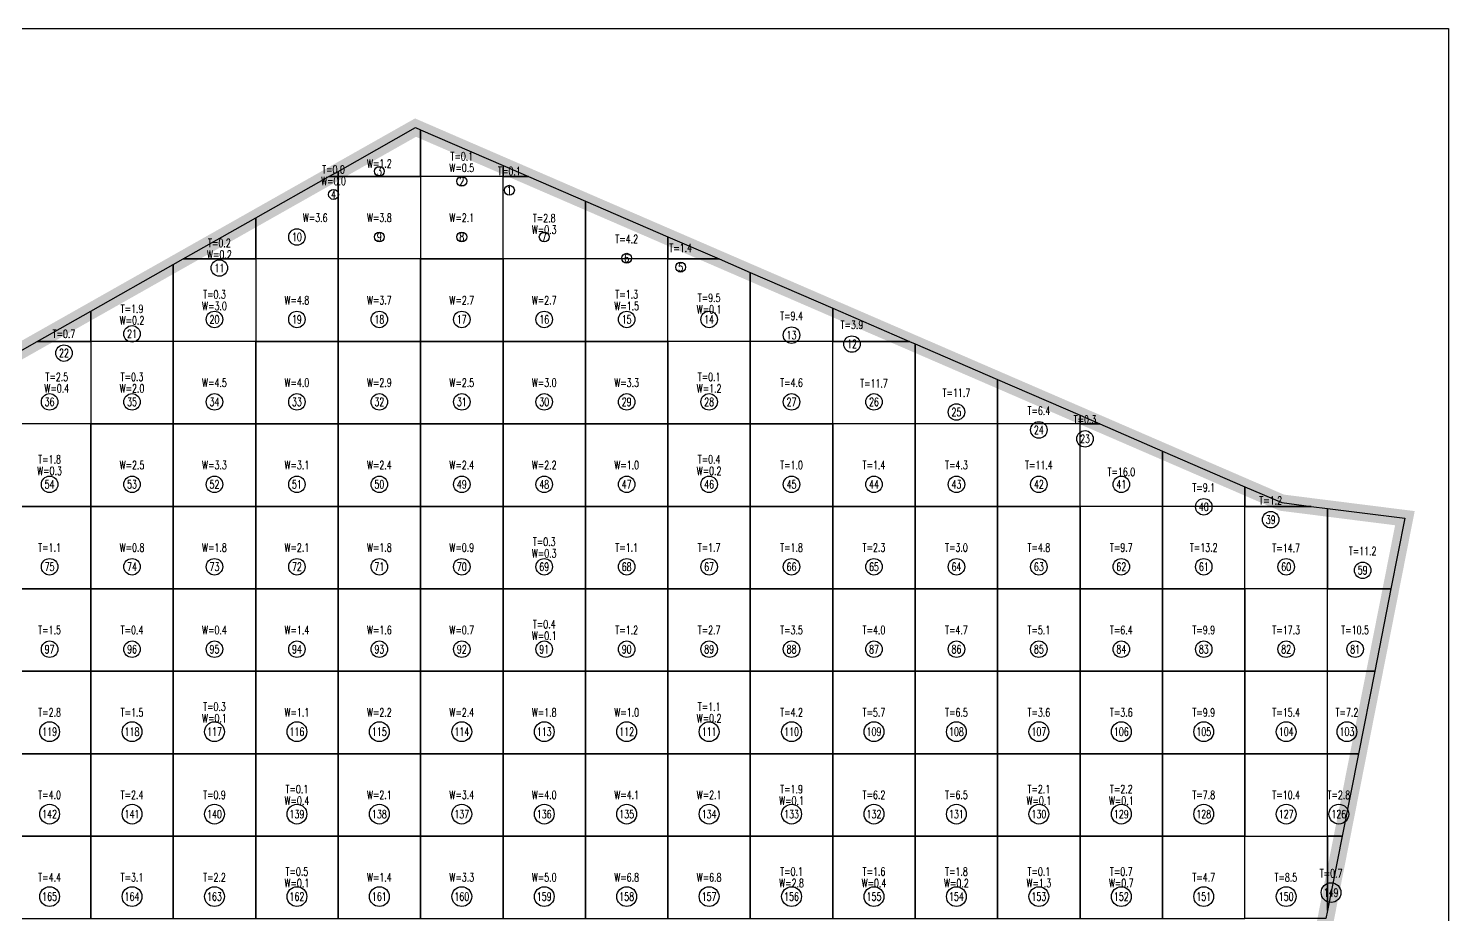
# Model space of a CAD drawing. Extents: x 4283 to 40403, y 1134 to 1764.
# Drawn here: x 4832.8 to 4919, y 1657.2 to 1711 of the extents above; entities that cross this region are included whole.
import ezdxf
from ezdxf.enums import TextEntityAlignment as Align

# ---------------------------------------------------------------- set-up
doc = ezdxf.new("R2010")
doc.units = 0
for name, color, linetype in [('tdz_2-2方格网', 2, 'Continuous'), ('tdz_2-2方格网计算', 7, 'Continuous'), ('tdz_土方计算图', 7, 'Continuous'), ('tdz_格田', 6, 'Continuous')]:
    doc.layers.add(name, color=color, linetype=linetype)
doc.styles.add('GLandNum', font='txt_____.ttf', dxfattribs={"width": 0.7, "height": 0.5})

msp = doc.modelspace()

# ---------------------------------------------------------------- linework, layer by layer
at = {"layer": 'tdz_2-2方格网', "linetype": 'Continuous'}
for points in [[(4856.613, 1704.807, 3411.984), (4856.613, 1701.971, 3412.067), (4851.613, 1701.971, 3412.057), (4851.613, 1702.285, 3412), (4856.308, 1704.939, 3412)], [(4861.613, 1702.643, 3411.726), (4861.613, 1701.971, 3411.848), (4856.613, 1701.971, 3412.067), (4856.613, 1704.807, 3411.984)], [(4851.613, 1702.285, 3412), (4851.613, 1701.971, 3412.057), (4851.057, 1701.971, 3412)], [(4863.163, 1701.971, 3411.646), (4861.613, 1701.971, 3411.848), (4861.613, 1702.643, 3411.726)], [(4851.057, 1701.971, 3412), (4851.613, 1701.971, 3412.057), (4851.613, 1696.971, 3412.271), (4846.613, 1696.971, 3412.353), (4846.613, 1699.46, 3412)], [(4851.613, 1696.971, 3412.271), (4851.613, 1701.971, 3412.057), (4856.613, 1701.971, 3412.067), (4856.613, 1696.971, 3412.188)], [(4856.613, 1701.971, 3412.067), (4856.613, 1696.971, 3412.188), (4861.613, 1696.971, 3412.104), (4861.613, 1701.971, 3411.848)], [(4866.613, 1700.478, 3411.468), (4866.613, 1696.971, 3412.068), (4861.613, 1696.971, 3412.104), (4861.613, 1701.971, 3411.848), (4863.163, 1701.971, 3411.646)], [(4871.613, 1698.313, 3411.209), (4871.613, 1696.971, 3411.413), (4866.613, 1696.971, 3412.068), (4866.613, 1700.478, 3411.468)], [(4846.613, 1699.46, 3412), (4846.613, 1696.971, 3412.353), (4842.208, 1696.971, 3412)], [(4874.713, 1696.971, 3411.049), (4871.613, 1696.971, 3411.413), (4871.613, 1698.313, 3411.209)], [(4842.208, 1696.971, 3412), (4846.613, 1696.971, 3412.353), (4846.613, 1691.971, 3412.467), (4841.613, 1691.971, 3412.527), (4841.613, 1696.635, 3412)], [(4846.613, 1696.971, 3412.353), (4846.613, 1691.971, 3412.467), (4851.613, 1691.971, 3412.383), (4851.613, 1696.971, 3412.271)], [(4851.613, 1696.971, 3412.271), (4851.613, 1691.971, 3412.383), (4856.613, 1691.971, 3412.3), (4856.613, 1696.971, 3412.188)], [(4856.613, 1696.971, 3412.188), (4856.613, 1691.971, 3412.3), (4861.613, 1691.971, 3412.229), (4861.613, 1696.971, 3412.104)], [(4861.613, 1696.971, 3412.104), (4861.613, 1691.971, 3412.229), (4866.613, 1691.971, 3412.254), (4866.613, 1696.971, 3412.068)], [(4866.613, 1696.971, 3412.068), (4866.613, 1691.971, 3412.254), (4871.613, 1691.971, 3412.241), (4871.613, 1696.971, 3411.413)], [(4876.613, 1696.149, 3411), (4876.613, 1691.971, 3411.979), (4871.613, 1691.971, 3412.241), (4871.613, 1696.971, 3411.413), (4874.713, 1696.971, 3411.049)], [(4841.613, 1696.635, 3412), (4841.613, 1691.971, 3412.527), (4836.613, 1691.971, 3412.141), (4836.613, 1693.809, 3412.087)], [(4881.613, 1693.984, 3411), (4881.613, 1691.971, 3411.368), (4876.613, 1691.971, 3411.979), (4876.613, 1696.149, 3411)], [(4836.613, 1693.809, 3412.087), (4836.613, 1691.971, 3412.141), (4833.36, 1691.971, 3412.154)], [(4886.262, 1691.971, 3411), (4881.613, 1691.971, 3411.368), (4881.613, 1693.984, 3411)], [(4833.36, 1691.971, 3412.154), (4836.613, 1691.971, 3412.141), (4836.613, 1686.971, 3412.613), (4831.613, 1686.971, 3412.322), (4831.613, 1690.984, 3412.191)], [(4836.613, 1691.971, 3412.141), (4836.613, 1686.971, 3412.613), (4841.613, 1686.971, 3412.607), (4841.613, 1691.971, 3412.527)], [(4841.613, 1691.971, 3412.527), (4841.613, 1686.971, 3412.607), (4846.613, 1686.971, 3412.579), (4846.613, 1691.971, 3412.467)], [(4846.613, 1691.971, 3412.467), (4846.613, 1686.971, 3412.579), (4851.613, 1686.971, 3412.495), (4851.613, 1691.971, 3412.383)], [(4851.613, 1691.971, 3412.383), (4851.613, 1686.971, 3412.495), (4856.613, 1686.971, 3412.412), (4856.613, 1691.971, 3412.3)], [(4856.613, 1691.971, 3412.3), (4856.613, 1686.971, 3412.412), (4861.613, 1686.971, 3412.416), (4861.613, 1691.971, 3412.229)], [(4861.613, 1691.971, 3412.229), (4861.613, 1686.971, 3412.416), (4866.613, 1686.971, 3412.374), (4866.613, 1691.971, 3412.254)], [(4866.613, 1691.971, 3412.254), (4866.613, 1686.971, 3412.374), (4871.613, 1686.971, 3412.283), (4871.613, 1691.971, 3412.241)], [(4871.613, 1691.971, 3412.241), (4871.613, 1686.971, 3412.283), (4876.613, 1686.971, 3412.136), (4876.613, 1691.971, 3411.979)], [(4876.613, 1691.971, 3411.979), (4876.613, 1686.971, 3412.136), (4881.613, 1686.971, 3412.077), (4881.613, 1691.971, 3411.368)], [(4886.613, 1691.82, 3411), (4886.613, 1686.971, 3412.019), (4881.613, 1686.971, 3412.077), (4881.613, 1691.971, 3411.368), (4886.262, 1691.971, 3411)], [(4891.613, 1689.655, 3411), (4891.613, 1686.971, 3411.582), (4886.613, 1686.971, 3412.019), (4886.613, 1691.82, 3411)], [(4896.613, 1687.491, 3411.07), (4896.613, 1686.971, 3411.005), (4891.613, 1686.971, 3411.582), (4891.613, 1689.655, 3411)], [(4897.812, 1686.971, 3411.101), (4896.613, 1686.971, 3411.005), (4896.613, 1687.491, 3411.07)], [(4831.613, 1686.971, 3412.322), (4831.613, 1681.971, 3412.495), (4836.613, 1681.971, 3412.693), (4836.613, 1686.971, 3412.613)], [(4836.613, 1686.971, 3412.613), (4836.613, 1681.971, 3412.693), (4841.613, 1681.971, 3412.687), (4841.613, 1686.971, 3412.607)], [(4841.613, 1686.971, 3412.607), (4841.613, 1681.971, 3412.687), (4846.613, 1681.971, 3412.682), (4846.613, 1686.971, 3412.579)], [(4846.613, 1686.971, 3412.579), (4846.613, 1681.971, 3412.682), (4851.613, 1681.971, 3412.607), (4851.613, 1686.971, 3412.495)], [(4851.613, 1686.971, 3412.495), (4851.613, 1681.971, 3412.607), (4856.613, 1681.971, 3412.578), (4856.613, 1686.971, 3412.412)], [(4856.613, 1686.971, 3412.412), (4856.613, 1681.971, 3412.578), (4861.613, 1681.971, 3412.509), (4861.613, 1686.971, 3412.416)], [(4861.613, 1686.971, 3412.416), (4861.613, 1681.971, 3412.509), (4866.613, 1681.971, 3412.418), (4866.613, 1686.971, 3412.374)], [(4866.613, 1686.971, 3412.374), (4866.613, 1681.971, 3412.418), (4871.613, 1681.971, 3412.327), (4871.613, 1686.971, 3412.283)], [(4871.613, 1686.971, 3412.283), (4871.613, 1681.971, 3412.327), (4876.613, 1681.971, 3412.274), (4876.613, 1686.971, 3412.136)], [(4876.613, 1686.971, 3412.136), (4876.613, 1681.971, 3412.274), (4881.613, 1681.971, 3412.225), (4881.613, 1686.971, 3412.077)], [(4881.613, 1686.971, 3412.077), (4881.613, 1681.971, 3412.225), (4886.613, 1681.971, 3412.158), (4886.613, 1686.971, 3412.019)], [(4886.613, 1686.971, 3412.019), (4886.613, 1681.971, 3412.158), (4891.613, 1681.971, 3412.091), (4891.613, 1686.971, 3411.582)], [(4891.613, 1686.971, 3411.582), (4891.613, 1681.971, 3412.091), (4896.613, 1681.971, 3411.872), (4896.613, 1686.971, 3411.005)], [(4901.613, 1685.326, 3411.081), (4901.613, 1681.971, 3411.377), (4896.613, 1681.971, 3411.872), (4896.613, 1686.971, 3411.005), (4897.812, 1686.971, 3411.101)], [(4906.613, 1683.161, 3411.238), (4906.613, 1681.971, 3411.425), (4901.613, 1681.971, 3411.377), (4901.613, 1685.326, 3411.081)], [(4910.618, 1681.971, 3411.448), (4906.613, 1681.971, 3411.425), (4906.613, 1683.161, 3411.238), (4908.844, 1682.195, 3411.412)], [(4831.613, 1681.971, 3412.495), (4831.613, 1676.971, 3412.779), (4836.613, 1676.971, 3412.773), (4836.613, 1681.971, 3412.693)], [(4836.613, 1681.971, 3412.693), (4836.613, 1676.971, 3412.773), (4841.613, 1676.971, 3412.768), (4841.613, 1681.971, 3412.687)], [(4841.613, 1681.971, 3412.687), (4841.613, 1676.971, 3412.768), (4846.613, 1676.971, 3412.762), (4846.613, 1681.971, 3412.682)], [(4846.613, 1681.971, 3412.682), (4846.613, 1676.971, 3412.762), (4851.613, 1676.971, 3412.734), (4851.613, 1681.971, 3412.607)], [(4851.613, 1681.971, 3412.607), (4851.613, 1676.971, 3412.734), (4856.613, 1676.971, 3412.643), (4856.613, 1681.971, 3412.578)], [(4856.613, 1681.971, 3412.578), (4856.613, 1676.971, 3412.643), (4861.613, 1676.971, 3412.552), (4861.613, 1681.971, 3412.509)], [(4861.613, 1681.971, 3412.509), (4861.613, 1676.971, 3412.552), (4866.613, 1676.971, 3412.461), (4866.613, 1681.971, 3412.418)], [(4866.613, 1681.971, 3412.418), (4866.613, 1676.971, 3412.461), (4871.613, 1676.971, 3412.37), (4871.613, 1681.971, 3412.327)], [(4871.613, 1681.971, 3412.327), (4871.613, 1676.971, 3412.37), (4876.613, 1676.971, 3412.367), (4876.613, 1681.971, 3412.274)], [(4876.613, 1681.971, 3412.274), (4876.613, 1676.971, 3412.367), (4881.613, 1676.971, 3412.302), (4881.613, 1681.971, 3412.225)], [(4881.613, 1681.971, 3412.225), (4881.613, 1676.971, 3412.302), (4886.613, 1676.971, 3412.235), (4886.613, 1681.971, 3412.158)], [(4886.613, 1681.971, 3412.158), (4886.613, 1676.971, 3412.235), (4891.613, 1676.971, 3412.163), (4891.613, 1681.971, 3412.091)], [(4891.613, 1681.971, 3412.091), (4891.613, 1676.971, 3412.163), (4896.613, 1676.971, 3412.056), (4896.613, 1681.971, 3411.872)], [(4896.613, 1681.971, 3411.872), (4896.613, 1676.971, 3412.056), (4901.613, 1676.971, 3411.933), (4901.613, 1681.971, 3411.377)], [(4901.613, 1681.971, 3411.377), (4901.613, 1676.971, 3411.933), (4906.613, 1676.971, 3411.786), (4906.613, 1681.971, 3411.425)], [(4911.613, 1681.846, 3411.469), (4911.613, 1676.971, 3411.341), (4906.613, 1676.971, 3411.786), (4906.613, 1681.971, 3411.425), (4910.618, 1681.971, 3411.448)], [(4915.467, 1676.971, 3411.692), (4911.613, 1676.971, 3411.341), (4911.613, 1681.846, 3411.469), (4916.313, 1681.253, 3411.566)], [(4831.613, 1676.971, 3412.779), (4831.613, 1671.971, 3412.862), (4836.613, 1671.971, 3412.864), (4836.613, 1676.971, 3412.773)], [(4836.613, 1676.971, 3412.773), (4836.613, 1671.971, 3412.864), (4841.613, 1671.971, 3412.866), (4841.613, 1676.971, 3412.768)], [(4841.613, 1676.971, 3412.768), (4841.613, 1671.971, 3412.866), (4846.613, 1671.971, 3412.869), (4846.613, 1676.971, 3412.762)], [(4846.613, 1676.971, 3412.762), (4846.613, 1671.971, 3412.869), (4851.613, 1671.971, 3412.887), (4851.613, 1676.971, 3412.734)], [(4851.613, 1676.971, 3412.734), (4851.613, 1671.971, 3412.887), (4856.613, 1671.971, 3412.849), (4856.613, 1676.971, 3412.643)], [(4856.613, 1676.971, 3412.643), (4856.613, 1671.971, 3412.849), (4861.613, 1671.971, 3412.767), (4861.613, 1676.971, 3412.552)], [(4861.613, 1676.971, 3412.552), (4861.613, 1671.971, 3412.767), (4866.613, 1671.971, 3412.685), (4866.613, 1676.971, 3412.461)], [(4866.613, 1676.971, 3412.461), (4866.613, 1671.971, 3412.685), (4871.613, 1671.971, 3412.599), (4871.613, 1676.971, 3412.37)], [(4871.613, 1676.971, 3412.37), (4871.613, 1671.971, 3412.599), (4876.613, 1671.971, 3412.426), (4876.613, 1676.971, 3412.367)], [(4876.613, 1676.971, 3412.367), (4876.613, 1671.971, 3412.426), (4881.613, 1671.971, 3412.379), (4881.613, 1676.971, 3412.302)], [(4881.613, 1676.971, 3412.302), (4881.613, 1671.971, 3412.379), (4886.613, 1671.971, 3412.312), (4886.613, 1676.971, 3412.235)], [(4886.613, 1676.971, 3412.235), (4886.613, 1671.971, 3412.312), (4891.613, 1671.971, 3412.231), (4891.613, 1676.971, 3412.163)], [(4891.613, 1676.971, 3412.163), (4891.613, 1671.971, 3412.231), (4896.613, 1671.971, 3412.274), (4896.613, 1676.971, 3412.056)], [(4896.613, 1676.971, 3412.056), (4896.613, 1671.971, 3412.274), (4901.613, 1671.971, 3412.078), (4901.613, 1676.971, 3411.933)], [(4901.613, 1676.971, 3411.933), (4901.613, 1671.971, 3412.078), (4906.613, 1671.971, 3411.82), (4906.613, 1676.971, 3411.786)], [(4906.613, 1676.971, 3411.786), (4906.613, 1671.971, 3411.82), (4911.613, 1671.971, 3411.318), (4911.613, 1676.971, 3411.341)], [(4911.613, 1676.971, 3411.341), (4915.467, 1676.971, 3411.692), (4914.48, 1671.971, 3411.839), (4911.613, 1671.971, 3411.318)], [(4831.613, 1671.971, 3412.862), (4831.613, 1666.971, 3412.953), (4836.613, 1666.971, 3412.97), (4836.613, 1671.971, 3412.864)], [(4836.613, 1671.971, 3412.864), (4836.613, 1666.971, 3412.97), (4841.613, 1666.971, 3412.987), (4841.613, 1671.971, 3412.866)], [(4841.613, 1671.971, 3412.866), (4841.613, 1666.971, 3412.987), (4846.613, 1666.971, 3413), (4846.613, 1671.971, 3412.869)], [(4846.613, 1671.971, 3412.869), (4846.613, 1666.971, 3413), (4851.613, 1666.971, 3413.016), (4851.613, 1671.971, 3412.887)], [(4851.613, 1671.971, 3412.887), (4851.613, 1666.971, 3413.016), (4856.613, 1666.971, 3413.032), (4856.613, 1671.971, 3412.849)], [(4856.613, 1671.971, 3412.849), (4856.613, 1666.971, 3413.032), (4861.613, 1666.971, 3412.998), (4861.613, 1671.971, 3412.767)], [(4861.613, 1671.971, 3412.767), (4861.613, 1666.971, 3412.998), (4866.613, 1666.971, 3412.946), (4866.613, 1671.971, 3412.685)], [(4866.613, 1671.971, 3412.685), (4866.613, 1666.971, 3412.946), (4871.613, 1666.971, 3412.892), (4871.613, 1671.971, 3412.599)], [(4871.613, 1671.971, 3412.599), (4871.613, 1666.971, 3412.892), (4876.613, 1666.971, 3412.679), (4876.613, 1671.971, 3412.426)], [(4876.613, 1671.971, 3412.426), (4876.613, 1666.971, 3412.679), (4881.613, 1666.971, 3412.445), (4881.613, 1671.971, 3412.379)], [(4881.613, 1671.971, 3412.379), (4881.613, 1666.971, 3412.445), (4886.613, 1666.971, 3412.389), (4886.613, 1671.971, 3412.312)], [(4886.613, 1671.971, 3412.312), (4886.613, 1666.971, 3412.389), (4891.613, 1666.971, 3412.3), (4891.613, 1671.971, 3412.231)], [(4891.613, 1671.971, 3412.231), (4891.613, 1666.971, 3412.3), (4896.613, 1666.971, 3412.587), (4896.613, 1671.971, 3412.274)], [(4896.613, 1671.971, 3412.274), (4896.613, 1666.971, 3412.587), (4901.613, 1666.971, 3412.292), (4901.613, 1671.971, 3412.078)], [(4901.613, 1671.971, 3412.078), (4901.613, 1666.971, 3412.292), (4906.613, 1666.971, 3412.013), (4906.613, 1671.971, 3411.82)], [(4906.613, 1671.971, 3411.82), (4906.613, 1666.971, 3412.013), (4911.613, 1666.971, 3412.001), (4911.613, 1671.971, 3411.318)], [(4911.613, 1671.971, 3411.318), (4914.48, 1671.971, 3411.839), (4913.492, 1666.971, 3411.987), (4911.613, 1666.971, 3412.001)], [(4831.613, 1666.971, 3412.953), (4831.613, 1661.971, 3413.03), (4836.613, 1661.971, 3413.083), (4836.613, 1666.971, 3412.97)], [(4836.613, 1666.971, 3412.97), (4836.613, 1661.971, 3413.083), (4841.613, 1661.971, 3413.081), (4841.613, 1666.971, 3412.987)], [(4841.613, 1666.971, 3412.987), (4841.613, 1661.971, 3413.081), (4846.613, 1661.971, 3413.096), (4846.613, 1666.971, 3413)], [(4846.613, 1666.971, 3413), (4846.613, 1661.971, 3413.096), (4851.613, 1661.971, 3413.127), (4851.613, 1666.971, 3413.016)], [(4851.613, 1666.971, 3413.016), (4851.613, 1661.971, 3413.127), (4856.613, 1661.971, 3413.163), (4856.613, 1666.971, 3413.032)], [(4856.613, 1666.971, 3413.032), (4856.613, 1661.971, 3413.163), (4861.613, 1661.971, 3413.199), (4861.613, 1666.971, 3412.998)], [(4861.613, 1666.971, 3412.998), (4861.613, 1661.971, 3413.199), (4866.613, 1661.971, 3413.176), (4866.613, 1666.971, 3412.946)], [(4866.613, 1666.971, 3412.946), (4866.613, 1661.971, 3413.176), (4871.613, 1661.971, 3413.159), (4871.613, 1666.971, 3412.892)], [(4871.613, 1666.971, 3412.892), (4871.613, 1661.971, 3413.159), (4876.613, 1661.971, 3412.996), (4876.613, 1666.971, 3412.679)], [(4876.613, 1666.971, 3412.679), (4876.613, 1661.971, 3412.996), (4881.613, 1661.971, 3412.726), (4881.613, 1666.971, 3412.445)], [(4881.613, 1666.971, 3412.445), (4881.613, 1661.971, 3412.726), (4886.613, 1661.971, 3412.465), (4886.613, 1666.971, 3412.389)], [(4886.613, 1666.971, 3412.389), (4886.613, 1661.971, 3412.465), (4891.613, 1661.971, 3412.654), (4891.613, 1666.971, 3412.3)], [(4891.613, 1666.971, 3412.3), (4891.613, 1661.971, 3412.654), (4896.613, 1661.971, 3412.8), (4896.613, 1666.971, 3412.587)], [(4896.613, 1666.971, 3412.587), (4896.613, 1661.971, 3412.8), (4901.613, 1661.971, 3412.508), (4901.613, 1666.971, 3412.292)], [(4901.613, 1666.971, 3412.292), (4901.613, 1661.971, 3412.508), (4906.613, 1661.971, 3412.29), (4906.613, 1666.971, 3412.013)], [(4906.613, 1666.971, 3412.013), (4906.613, 1661.971, 3412.29), (4911.613, 1661.971, 3412.226), (4911.613, 1666.971, 3412.001)], [(4911.613, 1666.971, 3412.001), (4913.492, 1666.971, 3411.987), (4912.505, 1661.971, 3412.211), (4911.613, 1661.971, 3412.226)], [(4831.613, 1661.971, 3413.03), (4831.613, 1656.971, 3413.186), (4836.613, 1656.971, 3413.238), (4836.613, 1661.971, 3413.083)], [(4836.613, 1661.971, 3413.083), (4836.613, 1656.971, 3413.238), (4841.613, 1656.971, 3413.176), (4841.613, 1661.971, 3413.081)], [(4841.613, 1661.971, 3413.081), (4841.613, 1656.971, 3413.176), (4846.613, 1656.971, 3413.207), (4846.613, 1661.971, 3413.096)], [(4846.613, 1661.971, 3413.096), (4846.613, 1656.971, 3413.207), (4851.613, 1656.971, 3413.243), (4851.613, 1661.971, 3413.127)], [(4851.613, 1661.971, 3413.127), (4851.613, 1656.971, 3413.243), (4856.613, 1656.971, 3413.279), (4856.613, 1661.971, 3413.163)], [(4856.613, 1661.971, 3413.163), (4856.613, 1656.971, 3413.279), (4861.613, 1656.971, 3413.314), (4861.613, 1661.971, 3413.199)], [(4861.613, 1661.971, 3413.199), (4861.613, 1656.971, 3413.314), (4866.613, 1656.971, 3413.364), (4866.613, 1661.971, 3413.176)], [(4866.613, 1661.971, 3413.176), (4866.613, 1656.971, 3413.364), (4871.613, 1656.971, 3413.475), (4871.613, 1661.971, 3413.159)], [(4871.613, 1661.971, 3413.159), (4871.613, 1656.971, 3413.475), (4876.613, 1656.971, 3413.39), (4876.613, 1661.971, 3412.996)], [(4876.613, 1661.971, 3412.996), (4876.613, 1656.971, 3413.39), (4881.613, 1656.971, 3413.157), (4881.613, 1661.971, 3412.726)], [(4881.613, 1661.971, 3412.726), (4881.613, 1656.971, 3413.157), (4886.613, 1656.971, 3412.949), (4886.613, 1661.971, 3412.465)], [(4886.613, 1661.971, 3412.465), (4886.613, 1656.971, 3412.949), (4891.613, 1656.971, 3413), (4891.613, 1661.971, 3412.654)], [(4891.613, 1661.971, 3412.654), (4891.613, 1656.971, 3413), (4896.613, 1656.971, 3413), (4896.613, 1661.971, 3412.8)], [(4896.613, 1661.971, 3412.8), (4896.613, 1656.971, 3413), (4901.613, 1656.971, 3412.765), (4901.613, 1661.971, 3412.508)], [(4901.613, 1661.971, 3412.508), (4901.613, 1656.971, 3412.765), (4906.613, 1656.971, 3412.621), (4906.613, 1661.971, 3412.29)], [(4911.518, 1656.971, 3412.441), (4906.613, 1656.971, 3412.621), (4906.613, 1661.971, 3412.29), (4911.613, 1661.971, 3412.226), (4911.613, 1657.453, 3412.419)], [(4911.613, 1661.971, 3412.226), (4912.505, 1661.971, 3412.211), (4911.613, 1657.453, 3412.419)]]:
    msp.add_polyline3d(points, close=True, dxfattribs=at)
at = {"layer": 'tdz_2-2方格网计算', "color": 7, "linetype": 'Continuous'}
for centre, radius in [((4854.113, 1702.288), 0.3), ((4851.335, 1700.883), 0.3), ((4859.113, 1701.681), 0.3), ((4862, 1701.14), 0.3), ((4849.113, 1698.305), 0.5), ((4854.113, 1698.305), 0.3), ((4859.113, 1698.305), 0.3), ((4864.113, 1698.305), 0.3), ((4844.411, 1696.427), 0.5), ((4869.113, 1697.017), 0.3), ((4872.388, 1696.476), 0.3), ((4844.113, 1693.305), 0.5), ((4849.113, 1693.305), 0.5), ((4854.113, 1693.305), 0.5), ((4859.113, 1693.305), 0.5), ((4864.113, 1693.305), 0.5), ((4869.113, 1693.305), 0.5), ((4874.113, 1693.305), 0.5), ((4839.113, 1692.43), 0.5), ((4879.113, 1692.352), 0.5), ((4834.986, 1691.264), 0.5), ((4882.775, 1691.811), 0.5), ((4834.113, 1688.305), 0.5), ((4839.113, 1688.305), 0.5), ((4844.113, 1688.305), 0.5), ((4849.113, 1688.305), 0.5), ((4854.113, 1688.305), 0.5), ((4859.113, 1688.305), 0.5), ((4864.113, 1688.305), 0.5), ((4869.113, 1688.305), 0.5), ((4874.113, 1688.305), 0.5), ((4879.113, 1688.305), 0.5), ((4884.113, 1688.305), 0.5), ((4889.113, 1687.688), 0.5), ((4894.113, 1686.605), 0.5), ((4896.912, 1686.064), 0.5), ((4834.113, 1683.305), 0.5), ((4839.113, 1683.305), 0.5), ((4844.113, 1683.305), 0.5), ((4849.113, 1683.305), 0.5), ((4854.113, 1683.305), 0.5), ((4859.113, 1683.305), 0.5), ((4864.113, 1683.305), 0.5), ((4869.113, 1683.305), 0.5), ((4874.113, 1683.305), 0.5), ((4879.113, 1683.305), 0.5), ((4884.113, 1683.305), 0.5), ((4889.113, 1683.305), 0.5), ((4894.113, 1683.305), 0.5), ((4899.113, 1683.305), 0.5), ((4904.113, 1681.941), 0.5), ((4908.172, 1681.158), 0.5), ((4834.113, 1678.305), 0.5), ((4839.113, 1678.305), 0.5), ((4844.113, 1678.305), 0.5), ((4849.113, 1678.305), 0.5), ((4854.113, 1678.305), 0.5), ((4859.113, 1678.305), 0.5), ((4864.113, 1678.305), 0.5), ((4869.113, 1678.305), 0.5), ((4874.113, 1678.305), 0.5), ((4879.113, 1678.305), 0.5), ((4884.113, 1678.305), 0.5), ((4889.113, 1678.305), 0.5), ((4894.113, 1678.305), 0.5), ((4899.113, 1678.305), 0.5), ((4904.113, 1678.305), 0.5), ((4909.113, 1678.305), 0.5), ((4913.751, 1678.094), 0.5), ((4834.113, 1673.305), 0.5), ((4839.113, 1673.305), 0.5), ((4844.113, 1673.305), 0.5), ((4849.113, 1673.305), 0.5), ((4854.113, 1673.305), 0.5), ((4859.113, 1673.305), 0.5), ((4864.113, 1673.305), 0.5), ((4869.113, 1673.305), 0.5), ((4874.113, 1673.305), 0.5), ((4879.113, 1673.305), 0.5), ((4884.113, 1673.305), 0.5), ((4889.113, 1673.305), 0.5), ((4894.113, 1673.305), 0.5), ((4899.113, 1673.305), 0.5), ((4904.113, 1673.305), 0.5), ((4909.113, 1673.305), 0.5), ((4913.293, 1673.305), 0.5), ((4834.113, 1668.305), 0.6), ((4839.113, 1668.305), 0.6), ((4844.113, 1668.305), 0.6), ((4849.113, 1668.305), 0.6), ((4854.113, 1668.305), 0.6), ((4859.113, 1668.305), 0.6), ((4864.113, 1668.305), 0.6), ((4869.113, 1668.305), 0.6), ((4874.113, 1668.305), 0.6), ((4879.113, 1668.305), 0.6), ((4884.113, 1668.305), 0.6), ((4889.113, 1668.305), 0.6), ((4894.113, 1668.305), 0.6), ((4899.113, 1668.305), 0.6), ((4904.113, 1668.305), 0.6), ((4909.113, 1668.305), 0.6), ((4912.799, 1668.305), 0.6), ((4834.113, 1663.305), 0.6), ((4839.113, 1663.305), 0.6), ((4844.113, 1663.305), 0.6), ((4849.113, 1663.305), 0.6), ((4854.113, 1663.305), 0.6), ((4859.113, 1663.305), 0.6), ((4864.113, 1663.305), 0.6), ((4869.113, 1663.305), 0.6), ((4874.113, 1663.305), 0.6), ((4879.113, 1663.305), 0.6), ((4884.113, 1663.305), 0.6), ((4889.113, 1663.305), 0.6), ((4894.113, 1663.305), 0.6), ((4899.113, 1663.305), 0.6), ((4904.113, 1663.305), 0.6), ((4909.113, 1663.305), 0.6), ((4912.306, 1663.305), 0.6), ((4911.836, 1658.545), 0.6), ((4834.113, 1658.305), 0.6), ((4839.113, 1658.305), 0.6), ((4844.113, 1658.305), 0.6), ((4849.113, 1658.305), 0.6), ((4854.113, 1658.305), 0.6), ((4859.113, 1658.305), 0.6), ((4864.113, 1658.305), 0.6), ((4869.113, 1658.305), 0.6), ((4874.113, 1658.305), 0.6), ((4879.113, 1658.305), 0.6), ((4884.113, 1658.305), 0.6), ((4889.113, 1658.305), 0.6), ((4894.113, 1658.305), 0.6), ((4899.113, 1658.305), 0.6), ((4904.113, 1658.305), 0.6), ((4909.113, 1658.305), 0.6)]:
    msp.add_circle(centre, radius, dxfattribs=at)
at = {"layer": 'tdz_土方计算图', "linetype": 'Continuous'}
msp.add_lwpolyline([(4788.963, 1710.955), (4918.963, 1710.955), (4918.963, 1550.955), (4788.963, 1550.955)], close=True, dxfattribs=at)
at = {"layer": 'tdz_格田', "linetype": 'Continuous', "lineweight": 60, "const_width": 1}
msp.add_lwpolyline([(4791.613, 1629.56), (4809.012, 1678.213), (4856.308, 1704.939), (4908.844, 1682.195), (4916.313, 1681.253), (4903.618, 1616.971), (4791.613, 1629.56)], close=True, dxfattribs=at)

# ---------------------------------------------------------------- texts
at = {"layer": 'tdz_2-2方格网计算', "color": 173, "linetype": 'Continuous', "style": 'GLandNum', "width": 0.7}
for s, p in [('W=1.2', (4854.113, 1702.759)), ('W=0.5', (4859.113, 1702.498)), ('W=0.0', (4851.335, 1701.7)), ('W=3.6', (4850.224, 1699.471)), ('W=3.8', (4854.113, 1699.471)), ('W=2.1', (4859.113, 1699.471)), ('W=0.3', (4864.113, 1698.748)), ('W=0.2', (4844.411, 1697.244)), ('W=3.0', (4844.113, 1694.121)), ('W=4.8', (4849.113, 1694.471)), ('W=3.7', (4854.113, 1694.471)), ('W=2.7', (4859.113, 1694.471)), ('W=2.7', (4864.113, 1694.471)), ('W=1.5', (4869.113, 1694.121)), ('W=0.2', (4839.113, 1693.247)), ('W=0.1', (4874.113, 1693.916)), ('W=0.4', (4834.549, 1689.121)), ('W=2.0', (4839.113, 1689.121)), ('W=4.5', (4844.113, 1689.471)), ('W=4.0', (4849.113, 1689.471)), ('W=2.9', (4854.113, 1689.471)), ('W=2.5', (4859.113, 1689.471)), ('W=3.0', (4864.113, 1689.471)), ('W=3.3', (4869.113, 1689.471)), ('W=1.2', (4874.113, 1689.121)), ('W=0.3', (4834.113, 1684.121)), ('W=2.5', (4839.113, 1684.471)), ('W=3.3', (4844.113, 1684.471)), ('W=3.1', (4849.113, 1684.471)), ('W=2.4', (4854.113, 1684.471)), ('W=2.4', (4859.113, 1684.471)), ('W=2.2', (4864.113, 1684.471)), ('W=1.0', (4869.113, 1684.471)), ('W=0.2', (4874.113, 1684.121)), ('W=0.8', (4839.113, 1679.471)), ('W=1.8', (4844.113, 1679.471)), ('W=2.1', (4849.113, 1679.471)), ('W=1.8', (4854.113, 1679.471)), ('W=0.9', (4859.113, 1679.471)), ('W=0.3', (4864.113, 1679.121)), ('W=0.4', (4844.113, 1674.471)), ('W=1.4', (4849.113, 1674.471)), ('W=1.6', (4854.113, 1674.471)), ('W=0.7', (4859.113, 1674.471)), ('W=0.1', (4864.113, 1674.121)), ('W=0.1', (4844.113, 1669.121)), ('W=1.1', (4849.113, 1669.471)), ('W=2.2', (4854.113, 1669.471)), ('W=2.4', (4859.113, 1669.471)), ('W=1.8', (4864.113, 1669.471)), ('W=1.0', (4869.113, 1669.471)), ('W=0.2', (4874.113, 1669.121)), ('W=0.4', (4849.113, 1664.121)), ('W=2.1', (4854.113, 1664.471)), ('W=3.4', (4859.113, 1664.471)), ('W=4.0', (4864.113, 1664.471)), ('W=4.1', (4869.113, 1664.471)), ('W=2.1', (4874.113, 1664.471)), ('W=0.1', (4879.113, 1664.121)), ('W=0.1', (4894.113, 1664.121)), ('W=0.1', (4899.113, 1664.121)), ('W=0.1', (4849.113, 1659.121)), ('W=1.4', (4854.113, 1659.471)), ('W=3.3', (4859.113, 1659.471)), ('W=5.0', (4864.113, 1659.471)), ('W=6.8', (4869.113, 1659.471)), ('W=6.8', (4874.113, 1659.471)), ('W=2.8', (4879.113, 1659.121)), ('W=0.4', (4884.113, 1659.121)), ('W=0.2', (4889.113, 1659.121)), ('W=1.3', (4894.113, 1659.121)), ('W=0.7', (4899.113, 1659.121))]:
    msp.add_text(s, height=0.5, dxfattribs=at).set_placement(p, align=Align.MIDDLE_CENTER)
at = {"layer": 'tdz_2-2方格网计算', "color": 2, "linetype": 'Continuous', "style": 'GLandNum', "width": 0.7}
for s, p in [('T=0.1', (4859.113, 1703.198)), ('T=0.0', (4851.335, 1702.4)), ('T=0.1', (4862, 1702.307)), ('T=2.8', (4864.113, 1699.448)), ('T=0.2', (4844.411, 1697.944)), ('T=4.2', (4869.113, 1698.184)), ('T=1.4', (4872.388, 1697.642)), ('T=0.3', (4844.113, 1694.821)), ('T=1.3', (4869.113, 1694.821)), ('T=9.5', (4874.113, 1694.616)), ('T=1.9', (4839.113, 1693.947)), ('T=9.4', (4879.113, 1693.519)), ('T=0.7', (4834.986, 1692.431)), ('T=3.9', (4882.775, 1692.978)), ('T=2.5', (4834.549, 1689.821)), ('T=0.3', (4839.113, 1689.821)), ('T=0.1', (4874.113, 1689.821)), ('T=4.6', (4879.113, 1689.471)), ('T=11.7', (4884.113, 1689.433)), ('T=11.7', (4889.113, 1688.854)), ('T=6.4', (4894.113, 1687.772)), ('T=0.3', (4896.912, 1687.231)), ('T=1.8', (4834.113, 1684.821)), ('T=0.4', (4874.113, 1684.821)), ('T=1.0', (4879.113, 1684.471)), ('T=1.4', (4884.113, 1684.471)), ('T=4.3', (4889.113, 1684.471)), ('T=11.4', (4894.113, 1684.471)), ('T=16.0', (4899.113, 1684.06)), ('T=9.1', (4904.113, 1683.108)), ('T=1.2', (4908.172, 1682.325)), ('T=1.1', (4834.113, 1679.471)), ('T=0.3', (4864.113, 1679.821)), ('T=1.1', (4869.113, 1679.471)), ('T=1.7', (4874.113, 1679.471)), ('T=1.8', (4879.113, 1679.471)), ('T=2.3', (4884.113, 1679.471)), ('T=3.0', (4889.113, 1679.471)), ('T=4.8', (4894.113, 1679.471)), ('T=9.7', (4899.113, 1679.471)), ('T=13.2', (4904.113, 1679.471)), ('T=14.7', (4909.113, 1679.44)), ('T=11.2', (4913.751, 1679.26)), ('T=1.5', (4834.113, 1674.471)), ('T=0.4', (4839.113, 1674.471)), ('T=0.4', (4864.113, 1674.821)), ('T=1.2', (4869.113, 1674.471)), ('T=2.7', (4874.113, 1674.471)), ('T=3.5', (4879.113, 1674.471)), ('T=4.0', (4884.113, 1674.471)), ('T=4.7', (4889.113, 1674.471)), ('T=5.1', (4894.113, 1674.471)), ('T=6.4', (4899.113, 1674.471)), ('T=9.9', (4904.113, 1674.471)), ('T=17.3', (4909.113, 1674.471)), ('T=10.5', (4913.293, 1674.471)), ('T=2.8', (4834.113, 1669.471)), ('T=1.5', (4839.113, 1669.471)), ('T=0.3', (4844.113, 1669.821)), ('T=1.1', (4874.113, 1669.821)), ('T=4.2', (4879.113, 1669.471)), ('T=5.7', (4884.113, 1669.471)), ('T=6.5', (4889.113, 1669.471)), ('T=3.6', (4894.113, 1669.471)), ('T=3.6', (4899.113, 1669.471)), ('T=9.9', (4904.113, 1669.471)), ('T=15.4', (4909.113, 1669.471)), ('T=7.2', (4912.799, 1669.471)), ('T=0.1', (4849.113, 1664.821)), ('T=1.9', (4879.113, 1664.821)), ('T=2.1', (4894.113, 1664.821)), ('T=2.2', (4899.113, 1664.821)), ('T=4.0', (4834.113, 1664.471)), ('T=2.4', (4839.113, 1664.471)), ('T=0.9', (4844.113, 1664.471)), ('T=6.2', (4884.113, 1664.471)), ('T=6.5', (4889.113, 1664.471)), ('T=7.8', (4904.113, 1664.471)), ('T=10.4', (4909.113, 1664.471)), ('T=2.8', (4912.306, 1664.471)), ('T=0.5', (4849.113, 1659.821)), ('T=0.1', (4879.113, 1659.821)), ('T=1.6', (4884.113, 1659.821)), ('T=1.8', (4889.113, 1659.821)), ('T=0.1', (4894.113, 1659.821)), ('T=0.7', (4899.113, 1659.821)), ('T=0.7', (4911.836, 1659.712)), ('T=4.4', (4834.113, 1659.471)), ('T=3.1', (4839.113, 1659.471)), ('T=2.2', (4844.113, 1659.471)), ('T=4.7', (4904.113, 1659.471)), ('T=8.5', (4909.089, 1659.471))]:
    msp.add_text(s, height=0.5, dxfattribs=at).set_placement(p, align=Align.MIDDLE_CENTER)
at = {"layer": 'tdz_2-2方格网计算', "color": 7, "linetype": 'Continuous', "style": 'GLandNum', "width": 0.7}
for s, p in [('3', (4854.113, 1702.288)), ('2', (4859.113, 1701.681)), ('1', (4862, 1701.14)), ('4', (4851.335, 1700.883)), ('10', (4849.113, 1698.305)), ('9', (4854.113, 1698.305)), ('8', (4859.113, 1698.305)), ('7', (4864.113, 1698.305)), ('6', (4869.113, 1697.017)), ('11', (4844.411, 1696.427)), ('5', (4872.388, 1696.476)), ('20', (4844.113, 1693.305)), ('19', (4849.113, 1693.305)), ('18', (4854.113, 1693.305)), ('17', (4859.113, 1693.305)), ('16', (4864.113, 1693.305)), ('15', (4869.113, 1693.305)), ('14', (4874.113, 1693.305)), ('21', (4839.113, 1692.43)), ('13', (4879.113, 1692.352)), ('12', (4882.775, 1691.811)), ('22', (4834.986, 1691.264)), ('36', (4834.113, 1688.305)), ('35', (4839.113, 1688.305)), ('34', (4844.113, 1688.305)), ('33', (4849.113, 1688.305)), ('32', (4854.113, 1688.305)), ('31', (4859.113, 1688.305)), ('30', (4864.113, 1688.305)), ('29', (4869.113, 1688.305)), ('28', (4874.113, 1688.305)), ('27', (4879.113, 1688.305)), ('26', (4884.113, 1688.305)), ('25', (4889.113, 1687.688)), ('24', (4894.113, 1686.605)), ('23', (4896.912, 1686.064)), ('54', (4834.113, 1683.305)), ('53', (4839.113, 1683.305)), ('52', (4844.113, 1683.305)), ('51', (4849.113, 1683.305)), ('50', (4854.113, 1683.305)), ('49', (4859.113, 1683.305)), ('48', (4864.113, 1683.305)), ('47', (4869.113, 1683.305)), ('46', (4874.113, 1683.305)), ('45', (4879.113, 1683.305)), ('44', (4884.113, 1683.305)), ('43', (4889.113, 1683.305)), ('42', (4894.113, 1683.305)), ('41', (4899.113, 1683.305)), ('40', (4904.113, 1681.941)), ('39', (4908.172, 1681.158)), ('75', (4834.113, 1678.305)), ('74', (4839.113, 1678.305)), ('73', (4844.113, 1678.305)), ('72', (4849.113, 1678.305)), ('71', (4854.113, 1678.305)), ('70', (4859.113, 1678.305)), ('69', (4864.113, 1678.305)), ('68', (4869.113, 1678.305)), ('67', (4874.113, 1678.305)), ('66', (4879.113, 1678.305)), ('65', (4884.113, 1678.305)), ('64', (4889.113, 1678.305)), ('63', (4894.113, 1678.305)), ('62', (4899.113, 1678.305)), ('61', (4904.113, 1678.305)), ('60', (4909.113, 1678.305)), ('59', (4913.751, 1678.094)), ('97', (4834.113, 1673.305)), ('96', (4839.113, 1673.305)), ('95', (4844.113, 1673.305)), ('94', (4849.113, 1673.305)), ('93', (4854.113, 1673.305)), ('92', (4859.113, 1673.305)), ('91', (4864.113, 1673.305)), ('90', (4869.113, 1673.305)), ('89', (4874.113, 1673.305)), ('88', (4879.113, 1673.305)), ('87', (4884.113, 1673.305)), ('86', (4889.113, 1673.305)), ('85', (4894.113, 1673.305)), ('84', (4899.113, 1673.305)), ('83', (4904.113, 1673.305)), ('82', (4909.113, 1673.305)), ('81', (4913.293, 1673.305)), ('119', (4834.113, 1668.305)), ('118', (4839.113, 1668.305)), ('117', (4844.113, 1668.305)), ('116', (4849.113, 1668.305)), ('115', (4854.113, 1668.305)), ('114', (4859.113, 1668.305)), ('113', (4864.113, 1668.305)), ('112', (4869.113, 1668.305)), ('111', (4874.113, 1668.305)), ('110', (4879.113, 1668.305)), ('109', (4884.113, 1668.305)), ('108', (4889.113, 1668.305)), ('107', (4894.113, 1668.305)), ('106', (4899.113, 1668.305)), ('105', (4904.113, 1668.305)), ('104', (4909.113, 1668.305)), ('103', (4912.799, 1668.305)), ('142', (4834.113, 1663.305)), ('141', (4839.113, 1663.305)), ('140', (4844.113, 1663.305)), ('139', (4849.113, 1663.305)), ('138', (4854.113, 1663.305)), ('137', (4859.113, 1663.305)), ('136', (4864.113, 1663.305)), ('135', (4869.113, 1663.305)), ('134', (4874.113, 1663.305)), ('133', (4879.113, 1663.305)), ('132', (4884.113, 1663.305)), ('131', (4889.113, 1663.305)), ('130', (4894.113, 1663.305)), ('129', (4899.113, 1663.305)), ('128', (4904.113, 1663.305)), ('127', (4909.113, 1663.305)), ('126', (4912.306, 1663.305)), ('165', (4834.113, 1658.305)), ('164', (4839.113, 1658.305)), ('163', (4844.113, 1658.305)), ('162', (4849.113, 1658.305)), ('161', (4854.113, 1658.305)), ('160', (4859.113, 1658.305)), ('159', (4864.113, 1658.305)), ('158', (4869.113, 1658.305)), ('157', (4874.113, 1658.305)), ('156', (4879.113, 1658.305)), ('155', (4884.113, 1658.305)), ('154', (4889.113, 1658.305)), ('153', (4894.113, 1658.305)), ('152', (4899.113, 1658.305)), ('151', (4904.113, 1658.305)), ('150', (4909.113, 1658.305)), ('149', (4911.836, 1658.545))]:
    msp.add_text(s, height=0.5, dxfattribs=at).set_placement(p, align=Align.MIDDLE_CENTER)

doc.saveas('drawing.dxf')
